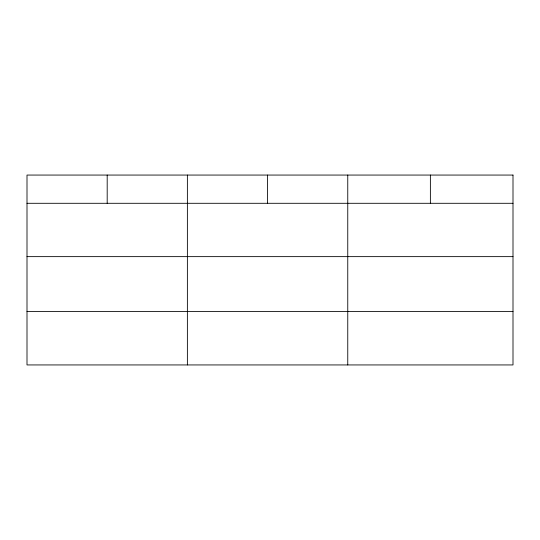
<?xml version="1.0" encoding="UTF-8"?>
<svg xmlns="http://www.w3.org/2000/svg" width="540" height="540" viewBox="0 0 540 540"><rect width="100%" height="100%" fill="white"/><g stroke="black" fill="none" stroke-linecap="round" stroke-linejoin="round"><path stroke-width="0.81" d="M27 203.297L513 203.297M27 256.635L513 256.635M27 311.594L513 311.594M430.38 175.061L430.38 203.297M347.76 175.061L347.76 364.939M267.57 175.061L267.57 203.297M187.38 175.061L187.38 364.939M107.19 175.061L107.19 203.297M513 175.061L27 175.061L27 364.939L513 364.939L513 175.061"/></g></svg>
